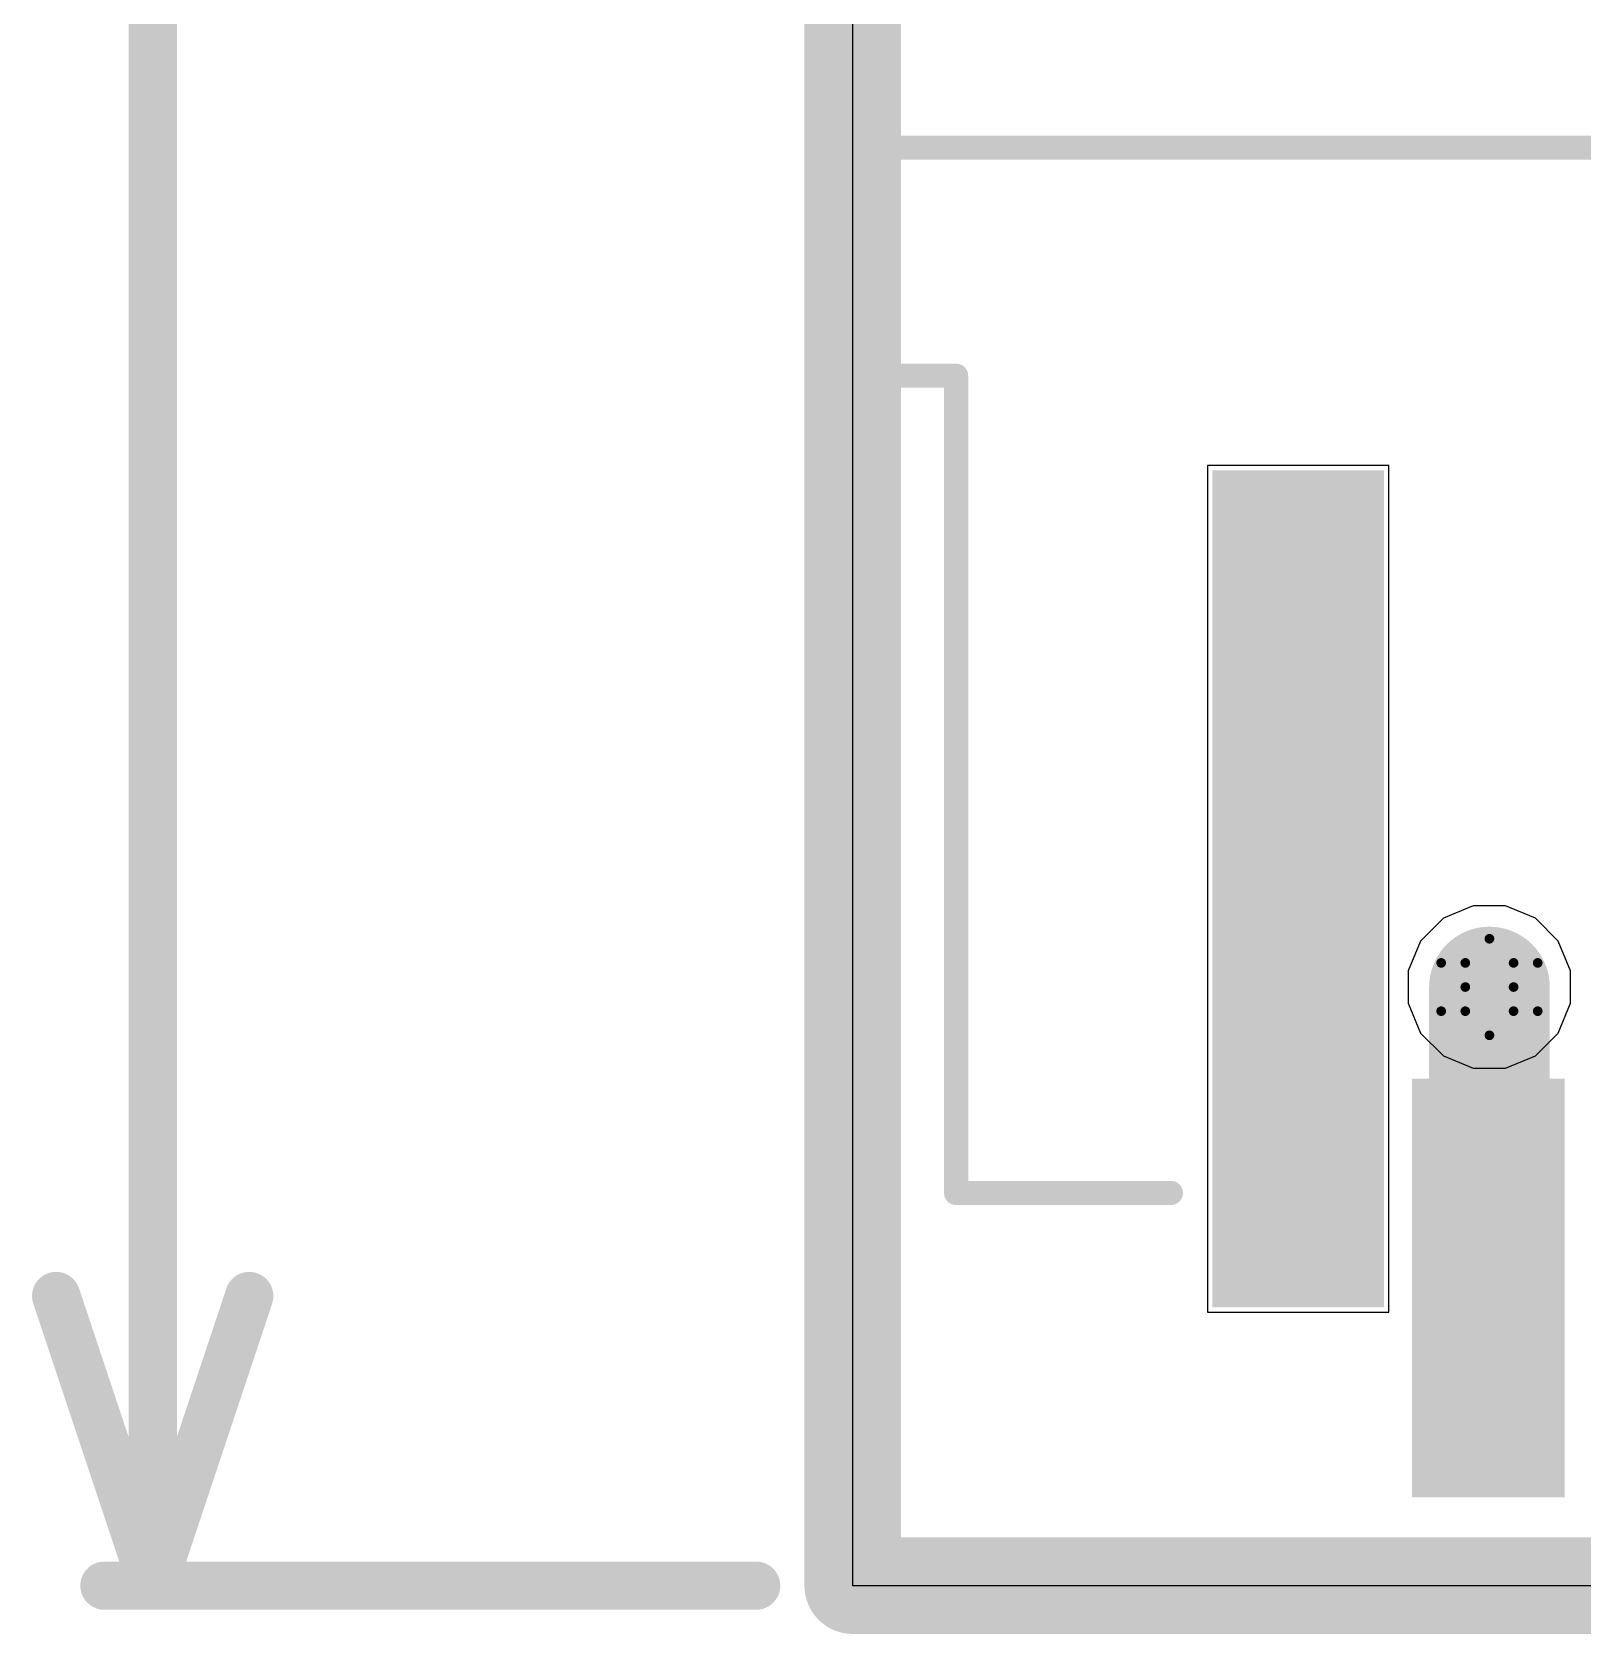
# Model space of a CAD drawing. Header units: inches. Extents: x -4 to 389, y 0 to 108.
# Drawn here: x -4.32 to 3.84, y -0.25 to 8.17 of the extents above; entities that cross this region are included whole.
import ezdxf

# ---------------------------------------------------------------- set-up
doc = ezdxf.new("R2010")
doc.units = ezdxf.units.IN
for name, color, linetype in [('Board Outline', 76, 'Continuous'), ('Bottom Layer', 5, 'Continuous'), ('Dimension', 6, 'Continuous'), ('Drill Drawing', 1, 'Continuous'), ('Signal_1', 16, 'Continuous'), ('Signal_2', 76, 'Continuous'), ('Top Layer', 1, 'Continuous'), ('Top Overlay', 2, 'Continuous'), ('Top Paste', 8, 'Continuous'), ('Top Solder', 216, 'Continuous'), ('Via Holes', 16, 'Continuous')]:
    doc.layers.add(name, color=color, linetype=linetype)

msp = doc.modelspace()

# ---------------------------------------------------------------- hatches: boundary and pattern name
at = {"layer": 'Bottom Layer'}
h = msp.add_hatch(color=5, dxfattribs=at)
edge = h.paths.add_edge_path()
edge.add_arc((3.3503, 3.1496), 0.3, 0, 360)
at = {"layer": 'Signal_1'}
h = msp.add_hatch(color=16, dxfattribs=at)
edge = h.paths.add_edge_path()
edge.add_arc((3.3503, 3.1496), 0.3, 0, 360)
at = {"layer": 'Signal_2'}
h = msp.add_hatch(color=76, dxfattribs=at)
edge = h.paths.add_edge_path()
edge.add_arc((3.3503, 3.1496), 0.3, 0, 360)
at = {"layer": 'Top Layer'}
for points in [[(2.6942, 1.5662), (1.9942, 1.5662), (1.9942, 5.7662), (2.6942, 5.7662)], [(3.6442, 0.5662), (3.0442, 0.5662), (3.0442, 2.5662), (3.6442, 2.5662)]]:
    msp.add_hatch(color=1, dxfattribs=at).paths.add_polyline_path(points)
h = msp.add_hatch(color=1, dxfattribs=at)
edge = h.paths.add_edge_path()
edge.add_arc((3.3503, 3.1496), 0.3, 0, 360)
at = {"layer": 'Top Paste'}
for points in [[(2.6942, 1.5662), (1.9942, 1.5662), (1.9942, 5.7662), (2.6942, 5.7662)], [(3.6442, 0.5662), (3.0442, 0.5662), (3.0442, 2.5662), (3.6442, 2.5662)]]:
    msp.add_hatch(color=8, dxfattribs=at).paths.add_polyline_path(points)
at = {"layer": 'Top Solder'}
for points in [[(2.7958, 1.4646), (1.8926, 1.4646), (1.8926, 5.8678), (2.7958, 5.8678)], [(3.7458, 0.4646), (2.9426, 0.4646), (2.9426, 2.6678), (3.7458, 2.6678)]]:
    msp.add_hatch(color=216, dxfattribs=at).paths.add_polyline_path(points)
at = {"layer": 'Via Holes'}
h = msp.add_hatch(color=7, dxfattribs=at)
edge = h.paths.add_edge_path()
edge.add_arc((3.3503, 3.1496), 0.15, 0, 360)

# ---------------------------------------------------------------- linework, layer by layer
at = {"layer": 'Board Outline'}
for points in [[(0, 49.9364, 0.508, 0.508, 0), (0, 0, 0.508, 0.508, 0)], [(0, 0, 0.508, 0.508, 0), (45.0088, 0, 0.508, 0.508, 0)]]:
    msp.add_lwpolyline(points, format="xyseb", dxfattribs=at)
msp.add_lwpolyline([(-0.127, 0, 0.254, 0.254, 1), (0.127, 0, 0.254, 0.254, 1)], format="xyseb", close=True, dxfattribs=at)
msp.add_lwpolyline([(-0.127, 0, 0.254, 0.254, 1), (0.127, 0, 0.254, 0.254, 1)], format="xyseb", close=True, dxfattribs=at)
at = {"layer": 'Bottom Layer'}
for p, q in [((0, 0), (0, 49.8525)), ((45.0088, 0), (0, 0))]:
    msp.add_line(p, q, dxfattribs=at)
at = {"layer": 'Dimension'}
for points in [[(0, 0.508, 0.254, 0.254, 0), (0, 53.2892, 0.254, 0.254, 0)], [(-3.683, 0, 0.254, 0.254, 0), (-3.683, 17.2996, 0.254, 0.254, 0)], [(-4.191, 1.524, 0.254, 0.254, 0), (-3.683, 0, 0.254, 0.254, 0)], [(-3.683, 0, 0.254, 0.254, 0), (-3.175, 1.524, 0.254, 0.254, 0)], [(-3.937, 0, 0.254, 0.254, 0), (-0.508, 0, 0.254, 0.254, 0)]]:
    msp.add_lwpolyline(points, format="xyseb", dxfattribs=at)
for points in [[(-4.2545, 1.524, 0.127, 0.127, 1), (-4.1275, 1.524, 0.127, 0.127, 1)], [(-3.2385, 1.524, 0.127, 0.127, 1), (-3.1115, 1.524, 0.127, 0.127, 1)], [(-0.0635, 0.508, 0.127, 0.127, 1), (0.0635, 0.508, 0.127, 0.127, 1)], [(-4.0005, 0, 0.127, 0.127, 1), (-3.8735, 0, 0.127, 0.127, 1)], [(-3.7465, 0, 0.127, 0.127, 1), (-3.6195, 0, 0.127, 0.127, 1)], [(-3.7465, 0, 0.127, 0.127, 1), (-3.6195, 0, 0.127, 0.127, 1)], [(-3.7465, 0, 0.127, 0.127, 1), (-3.6195, 0, 0.127, 0.127, 1)], [(-0.5715, 0, 0.127, 0.127, 1), (-0.4445, 0, 0.127, 0.127, 1)]]:
    msp.add_lwpolyline(points, format="xyseb", close=True, dxfattribs=at)
at = {"layer": 'Drill Drawing'}
for points in [[(3.2233, 3.2766, 0.0508, 0.0508, 0), (3.3503, 3.4036, 0.0508, 0.0508, 0)], [(3.3503, 3.4036, 0.0508, 0.0508, 0), (3.4773, 3.2766, 0.0508, 0.0508, 0)], [(3.0963, 3.2766, 0.0508, 0.0508, 0), (3.2233, 3.1496, 0.0508, 0.0508, 0)], [(3.0963, 3.2766, 0.0508, 0.0508, 0), (3.2233, 3.2766, 0.0508, 0.0508, 0)], [(3.4773, 3.2766, 0.0508, 0.0508, 0), (3.6043, 3.2766, 0.0508, 0.0508, 0)], [(3.4773, 3.1496, 0.0508, 0.0508, 0), (3.6043, 3.2766, 0.0508, 0.0508, 0)], [(3.0963, 3.0226, 0.0508, 0.0508, 0), (3.2233, 3.1496, 0.0508, 0.0508, 0)], [(3.4773, 3.1496, 0.0508, 0.0508, 0), (3.6043, 3.0226, 0.0508, 0.0508, 0)], [(3.0963, 3.0226, 0.0508, 0.0508, 0), (3.2233, 3.0226, 0.0508, 0.0508, 0)], [(3.2233, 3.0226, 0.0508, 0.0508, 0), (3.3503, 2.8956, 0.0508, 0.0508, 0)], [(3.3503, 2.8956, 0.0508, 0.0508, 0), (3.4773, 3.0226, 0.0508, 0.0508, 0)], [(3.4773, 3.0226, 0.0508, 0.0508, 0), (3.6043, 3.0226, 0.0508, 0.0508, 0)]]:
    msp.add_lwpolyline(points, format="xyseb", dxfattribs=at)
for points in [[(3.3376, 3.4036, 0.0254, 0.0254, 1), (3.363, 3.4036, 0.0254, 0.0254, 1)], [(3.3376, 3.4036, 0.0254, 0.0254, 1), (3.363, 3.4036, 0.0254, 0.0254, 1)], [(3.0836, 3.2766, 0.0254, 0.0254, 1), (3.109, 3.2766, 0.0254, 0.0254, 1)], [(3.0836, 3.2766, 0.0254, 0.0254, 1), (3.109, 3.2766, 0.0254, 0.0254, 1)], [(3.2106, 3.2766, 0.0254, 0.0254, 1), (3.236, 3.2766, 0.0254, 0.0254, 1)], [(3.2106, 3.2766, 0.0254, 0.0254, 1), (3.236, 3.2766, 0.0254, 0.0254, 1)], [(3.4646, 3.2766, 0.0254, 0.0254, 1), (3.49, 3.2766, 0.0254, 0.0254, 1)], [(3.4646, 3.2766, 0.0254, 0.0254, 1), (3.49, 3.2766, 0.0254, 0.0254, 1)], [(3.5916, 3.2766, 0.0254, 0.0254, 1), (3.617, 3.2766, 0.0254, 0.0254, 1)], [(3.5916, 3.2766, 0.0254, 0.0254, 1), (3.617, 3.2766, 0.0254, 0.0254, 1)], [(3.2106, 3.1496, 0.0254, 0.0254, 1), (3.236, 3.1496, 0.0254, 0.0254, 1)], [(3.2106, 3.1496, 0.0254, 0.0254, 1), (3.236, 3.1496, 0.0254, 0.0254, 1)], [(3.4646, 3.1496, 0.0254, 0.0254, 1), (3.49, 3.1496, 0.0254, 0.0254, 1)], [(3.4646, 3.1496, 0.0254, 0.0254, 1), (3.49, 3.1496, 0.0254, 0.0254, 1)], [(3.0836, 3.0226, 0.0254, 0.0254, 1), (3.109, 3.0226, 0.0254, 0.0254, 1)], [(3.0836, 3.0226, 0.0254, 0.0254, 1), (3.109, 3.0226, 0.0254, 0.0254, 1)], [(3.2106, 3.0226, 0.0254, 0.0254, 1), (3.236, 3.0226, 0.0254, 0.0254, 1)], [(3.2106, 3.0226, 0.0254, 0.0254, 1), (3.236, 3.0226, 0.0254, 0.0254, 1)], [(3.4646, 3.0226, 0.0254, 0.0254, 1), (3.49, 3.0226, 0.0254, 0.0254, 1)], [(3.4646, 3.0226, 0.0254, 0.0254, 1), (3.49, 3.0226, 0.0254, 0.0254, 1)], [(3.5916, 3.0226, 0.0254, 0.0254, 1), (3.617, 3.0226, 0.0254, 0.0254, 1)], [(3.5916, 3.0226, 0.0254, 0.0254, 1), (3.617, 3.0226, 0.0254, 0.0254, 1)], [(3.3376, 2.8956, 0.0254, 0.0254, 1), (3.363, 2.8956, 0.0254, 0.0254, 1)], [(3.3376, 2.8956, 0.0254, 0.0254, 1), (3.363, 2.8956, 0.0254, 0.0254, 1)]]:
    msp.add_lwpolyline(points, format="xyseb", close=True, dxfattribs=at)
at = {"layer": 'Signal_1'}
for p, q in [((0, 0), (0, 49.8525)), ((3.2653, 3.5766), (3.1084, 3.5116)), ((3.4352, 3.5766), (3.2653, 3.5766)), ((3.5922, 3.5116), (3.4352, 3.5766)), ((3.1084, 3.5116), (2.9883, 3.3915)), ((3.7123, 3.3915), (3.5922, 3.5116)), ((2.9883, 3.3915), (2.9233, 3.2345)), ((3.7773, 3.2345), (3.7123, 3.3915)), ((2.9233, 3.2345), (2.9233, 3.0647)), ((3.7773, 3.0647), (3.7773, 3.2345)), ((2.9233, 3.0647), (2.9883, 2.9077)), ((3.7123, 2.9077), (3.7773, 3.0647)), ((2.9883, 2.9077), (3.1084, 2.7876)), ((3.5922, 2.7876), (3.7123, 2.9077)), ((3.1084, 2.7876), (3.2653, 2.7226)), ((3.4352, 2.7226), (3.5922, 2.7876)), ((3.2653, 2.7226), (3.4352, 2.7226)), ((45.0088, 0), (0, 0))]:
    msp.add_line(p, q, dxfattribs=at)
at = {"layer": 'Signal_2'}
for p, q in [((0, 0), (0, 49.8525)), ((3.2653, 3.5766), (3.1084, 3.5116)), ((3.4352, 3.5766), (3.2653, 3.5766)), ((3.5922, 3.5116), (3.4352, 3.5766)), ((3.1084, 3.5116), (2.9883, 3.3915)), ((3.7123, 3.3915), (3.5922, 3.5116)), ((2.9883, 3.3915), (2.9233, 3.2345)), ((3.7773, 3.2345), (3.7123, 3.3915)), ((2.9233, 3.2345), (2.9233, 3.0647)), ((3.7773, 3.0647), (3.7773, 3.2345)), ((2.9233, 3.0647), (2.9883, 2.9077)), ((3.7123, 2.9077), (3.7773, 3.0647)), ((2.9883, 2.9077), (3.1084, 2.7876)), ((3.5922, 2.7876), (3.7123, 2.9077)), ((3.1084, 2.7876), (3.2653, 2.7226)), ((3.4352, 2.7226), (3.5922, 2.7876)), ((3.2653, 2.7226), (3.4352, 2.7226)), ((45.0088, 0), (0, 0))]:
    msp.add_line(p, q, dxfattribs=at)
at = {"layer": 'Top Layer'}
for p, q in [((0, 0), (0, 49.8525)), ((2.8212, 5.8932), (1.8672, 5.8932)), ((1.8672, 5.8932), (1.8672, 1.4392)), ((2.8212, 1.4392), (2.8212, 5.8932)), ((1.8672, 1.4392), (2.8212, 1.4392)), ((45.0088, 0), (0, 0))]:
    msp.add_line(p, q, dxfattribs=at)
msp.add_lwpolyline([(3.3503, 1.5487, 0.635, 0.635, 0), (3.3503, 3.1496, 0.635, 0.635, 0)], format="xyseb", dxfattribs=at)
for points in [[(3.1915, 3.1496, 0.3175, 0.3175, 1), (3.509, 3.1496, 0.3175, 0.3175, 1)], [(3.1915, 1.5487, 0.3175, 0.3175, 1), (3.509, 1.5487, 0.3175, 0.3175, 1)]]:
    msp.add_lwpolyline(points, format="xyseb", close=True, dxfattribs=at)
at = {"layer": 'Top Overlay'}
for points in [[(-0.0558, 6.3662, 0.127, 0.127, 0), (-0.0558, 7.5662, 0.127, 0.127, 0)], [(-0.0558, 7.5662, 0.127, 0.127, 0), (10.7442, 7.5662, 0.127, 0.127, 0)], [(-0.0558, 6.3662, 0.127, 0.127, 0), (0.5442, 6.3662, 0.127, 0.127, 0)], [(0.5442, 2.0662, 0.127, 0.127, 0), (0.5442, 6.3662, 0.127, 0.127, 0)], [(0.5442, 2.0662, 0.127, 0.127, 0), (1.6742, 2.0662, 0.127, 0.127, 0)]]:
    msp.add_lwpolyline(points, format="xyseb", dxfattribs=at)
for points in [[(-0.0876, 7.5662, 0.0635, 0.0635, 1), (-0.0241, 7.5662, 0.0635, 0.0635, 1)], [(-0.0876, 7.5662, 0.0635, 0.0635, 1), (-0.0241, 7.5662, 0.0635, 0.0635, 1)], [(-0.0876, 6.3662, 0.0635, 0.0635, 1), (-0.0241, 6.3662, 0.0635, 0.0635, 1)], [(-0.0876, 6.3662, 0.0635, 0.0635, 1), (-0.0241, 6.3662, 0.0635, 0.0635, 1)], [(0.5124, 6.3662, 0.0635, 0.0635, 1), (0.5759, 6.3662, 0.0635, 0.0635, 1)], [(0.5124, 6.3662, 0.0635, 0.0635, 1), (0.5759, 6.3662, 0.0635, 0.0635, 1)], [(0.5124, 2.0662, 0.0635, 0.0635, 1), (0.5759, 2.0662, 0.0635, 0.0635, 1)], [(0.5124, 2.0662, 0.0635, 0.0635, 1), (0.5759, 2.0662, 0.0635, 0.0635, 1)], [(1.6424, 2.0662, 0.0635, 0.0635, 1), (1.7059, 2.0662, 0.0635, 0.0635, 1)]]:
    msp.add_lwpolyline(points, format="xyseb", close=True, dxfattribs=at)

doc.saveas('drawing.dxf')
